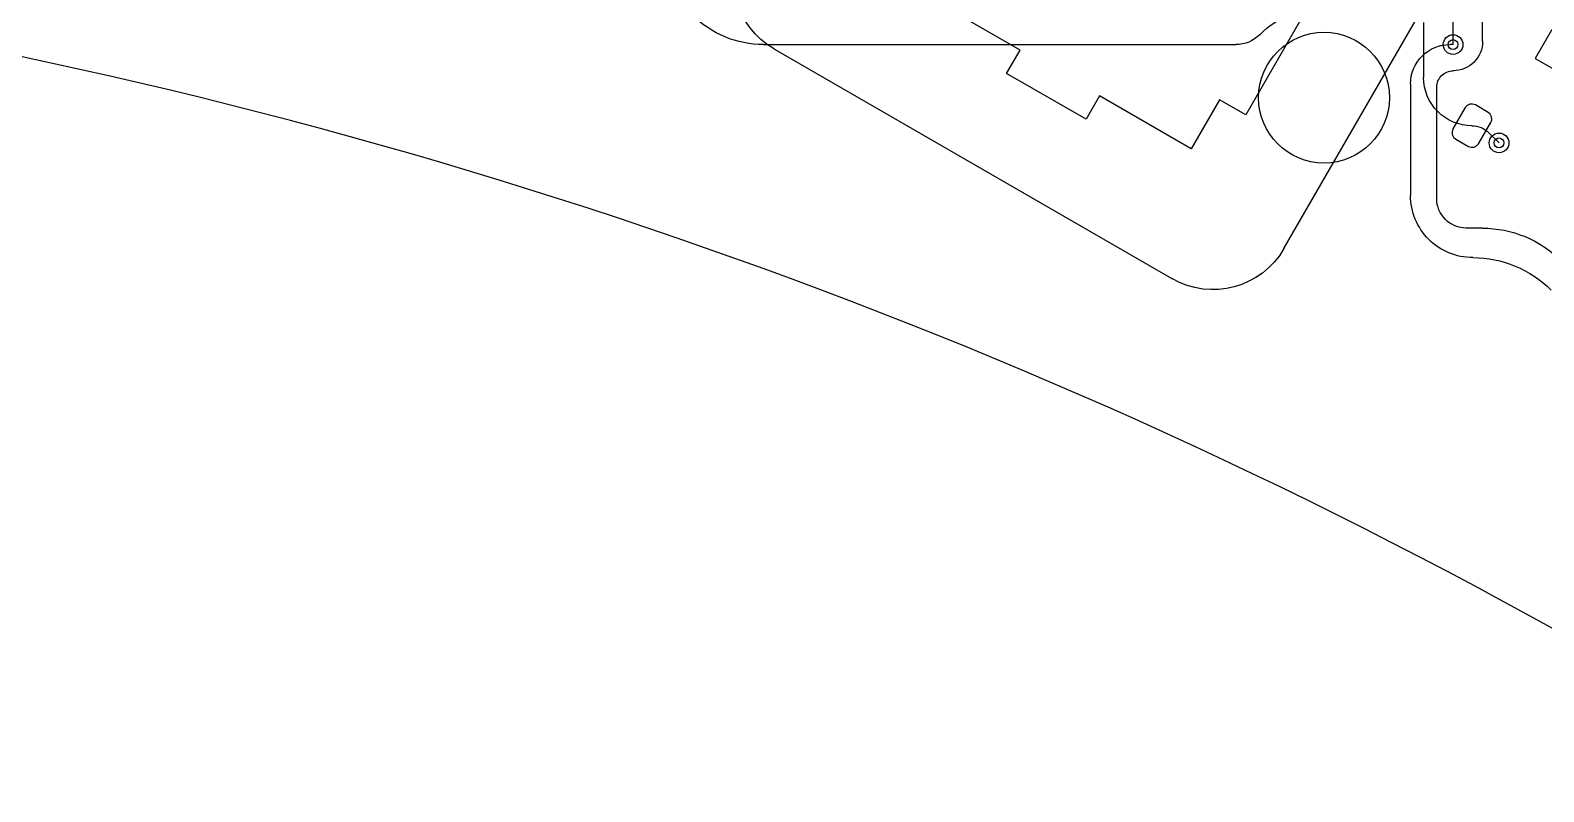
# Model space of a CAD drawing. Header units: millimetres. Extents: x -220 to 263, y -14 to 135.
# Drawn here: x -101.11 to -54.96, y -11.8 to 11.44 of the extents above; entities that cross this region are included whole.
import ezdxf

# ---------------------------------------------------------------- set-up
doc = ezdxf.new("R2010")
doc.units = ezdxf.units.MM
doc.layers.get('0').update_dxf_attribs({"color": 96, "lineweight": 25, "true_color": 0x008000})
for name, color, linetype, lineweight, true_color in [('livello 10', 6, 'Continuous', 25, 0xff00ff), ('livello 7', 6, 'Continuous', 25, 0xff00ff), ('livello 8', 18, 'Continuous', 25, 0x000000), ('livello 9', 18, 'Continuous', 25, 0x000000)]:
    doc.layers.add(name, color=color, linetype=linetype, lineweight=lineweight, true_color=true_color)

msp = doc.modelspace()

# ---------------------------------------------------------------- linework, layer by layer
msp.add_arc((-135.898, -152.987), 167.216, 57.60323, 99.26459)
at = {"layer": 'livello 10', "color": 6, "true_color": 0xff00ff, "flags": 128}
for points in [[(-70.93, 10.833), (-76.36, 13.968)], [(-62.398, 11.711), (-64.049, 8.852)], [(-71.342, 10.119), (-70.93, 10.833)], [(-68.917, 8.719), (-71.342, 10.119)], [(-68.505, 9.433), (-68.917, 8.719)], [(-65.707, 7.818), (-68.505, 9.433)], [(-64.845, 9.312), (-65.707, 7.818)], [(-64.049, 8.852), (-64.845, 9.312)]]:
    msp.add_lwpolyline(points, dxfattribs=at)
at = {"layer": 'livello 7', "color": 6, "true_color": 0xff00ff, "flags": 128}
for points in [[(-62.882, 4.773), (-46.358, 33.395)], [(-70.93, 10.833), (-76.36, 13.968)], [(-62.398, 11.711), (-64.049, 8.852)], [(-78.421, 10.858), (-66.297, 3.858)], [(-71.342, 10.119), (-70.93, 10.833)], [(-68.917, 8.719), (-71.342, 10.119)], [(-68.505, 9.433), (-68.917, 8.719)], [(-65.707, 7.818), (-68.505, 9.433)], [(-64.845, 9.312), (-65.707, 7.818)], [(-64.049, 8.852), (-64.845, 9.312)]]:
    msp.add_lwpolyline(points, dxfattribs=at)
for points in [[(-78.421, 10.858, -0.414198), (-79.336, 14.273)], [(-62.882, 4.773, -0.414198), (-66.297, 3.858)]]:
    msp.add_lwpolyline(points, format="xyb", dxfattribs=at)
at = {"layer": 'livello 8', "color": 163, "true_color": 0x4d7fc4, "flags": 128}
for points in [[(-57.725, 10.999), (-57.725, 12.426)], [(-58.623, 11.668), (-58.623, 9.995)], [(-56.574, 8.624), (-56.546, 8.707), (-56.552, 8.794), (-56.591, 8.873), (-56.657, 8.931), (-57.046, 9.156), (-57.129, 9.184), (-57.217, 9.179), (-57.296, 9.14), (-57.354, 9.074), (-57.729, 8.424), (-57.757, 8.341), (-57.751, 8.253), (-57.712, 8.175), (-57.646, 8.117), (-57.257, 7.892), (-57.173, 7.864), (-57.086, 7.869), (-57.007, 7.908), (-56.949, 7.974), (-56.574, 8.624)], [(-56.633, 8.309), (-56.323, 7.999)]]:
    msp.add_lwpolyline(points, dxfattribs=at)
for points in [[(-57.151, 8.524, -0.414214), (-58.623, 9.995)], [(-57.151, 8.524, -0.198918), (-56.633, 8.309)]]:
    msp.add_lwpolyline(points, format="xyb", dxfattribs=at)
at = {"layer": 'livello 8', "color": 7}
for centre, radius in [((-61.661, 9.379), 1.994), ((-57.725, 10.999), 0.15), ((-56.323, 7.999), 0.15)]:
    msp.add_circle(centre, radius, dxfattribs=at)
at = {"layer": 'livello 8', "color": 7, "true_color": 0xececec}
for centre in [(-57.725, 10.999), (-56.323, 7.999)]:
    msp.add_circle(centre, 0.3, dxfattribs=at)
at = {"layer": 'livello 9', "color": 22, "true_color": 0xc83434, "flags": 128}
for points in [[(-56.823, 11.099), (-56.823, 12.593)], [(-63.623, 11.299), (-63.6, 11.321)], [(-53.823, 11.501), (-54.722, 11.443), (-55.222, 10.577), (-53.923, 9.827), (-53.423, 10.693), (-53.823, 11.501)], [(-78.75, 10.999), (-64.347, 10.999)], [(-57.725, 10.999), (-57.823, 10.999)], [(-59.023, 9.799), (-59.023, 6.399)], [(-58.223, 6.299), (-58.223, 9.699)], [(-56.574, 8.624), (-56.546, 8.707), (-56.552, 8.794), (-56.591, 8.873), (-56.657, 8.931), (-57.046, 9.156), (-57.129, 9.184), (-57.217, 9.179), (-57.296, 9.14), (-57.354, 9.074), (-57.729, 8.424), (-57.757, 8.341), (-57.751, 8.253), (-57.712, 8.175), (-57.646, 8.117), (-57.257, 7.892), (-57.173, 7.864), (-57.086, 7.869), (-57.007, 7.908), (-56.949, 7.974), (-56.574, 8.624)], [(-56.633, 8.309), (-56.323, 7.999)], [(-56.837, 5.399), (-57.323, 5.399)]]:
    msp.add_lwpolyline(points, dxfattribs=at)
for points in [[(-63.6, 11.321, -0.198913), (-61.723, 12.099)], [(-78.75, 10.999, -0.198912), (-80.923, 11.899)], [(-63.622, 11.299, -0.198914), (-64.347, 10.999)], [(-56.823, 11.099, -0.414214), (-57.723, 10.199)], [(-59.023, 9.799, -0.414214), (-57.823, 10.999)], [(-58.223, 9.699, -0.414214), (-57.723, 10.199)], [(-57.151, 8.524, -0.198918), (-56.633, 8.309)], [(-57.123, 4.499, -0.414214), (-59.023, 6.399)], [(-57.323, 5.399, -0.414214), (-58.223, 6.299)], [(-56.837, 5.399, -0.198912), (-54.423, 4.399)], [(-57.123, 4.499, -0.198915), (-54.733, 3.509)]]:
    msp.add_lwpolyline(points, format="xyb", dxfattribs=at)
at = {"layer": 'livello 9', "color": 7}
for centre, radius in [((-61.661, 9.379), 1.994), ((-57.725, 10.999), 0.15), ((-56.323, 7.999), 0.15)]:
    msp.add_circle(centre, radius, dxfattribs=at)
at = {"layer": 'livello 9', "color": 7, "true_color": 0xececec}
for centre in [(-57.725, 10.999), (-56.323, 7.999)]:
    msp.add_circle(centre, 0.3, dxfattribs=at)

doc.saveas('drawing.dxf')
